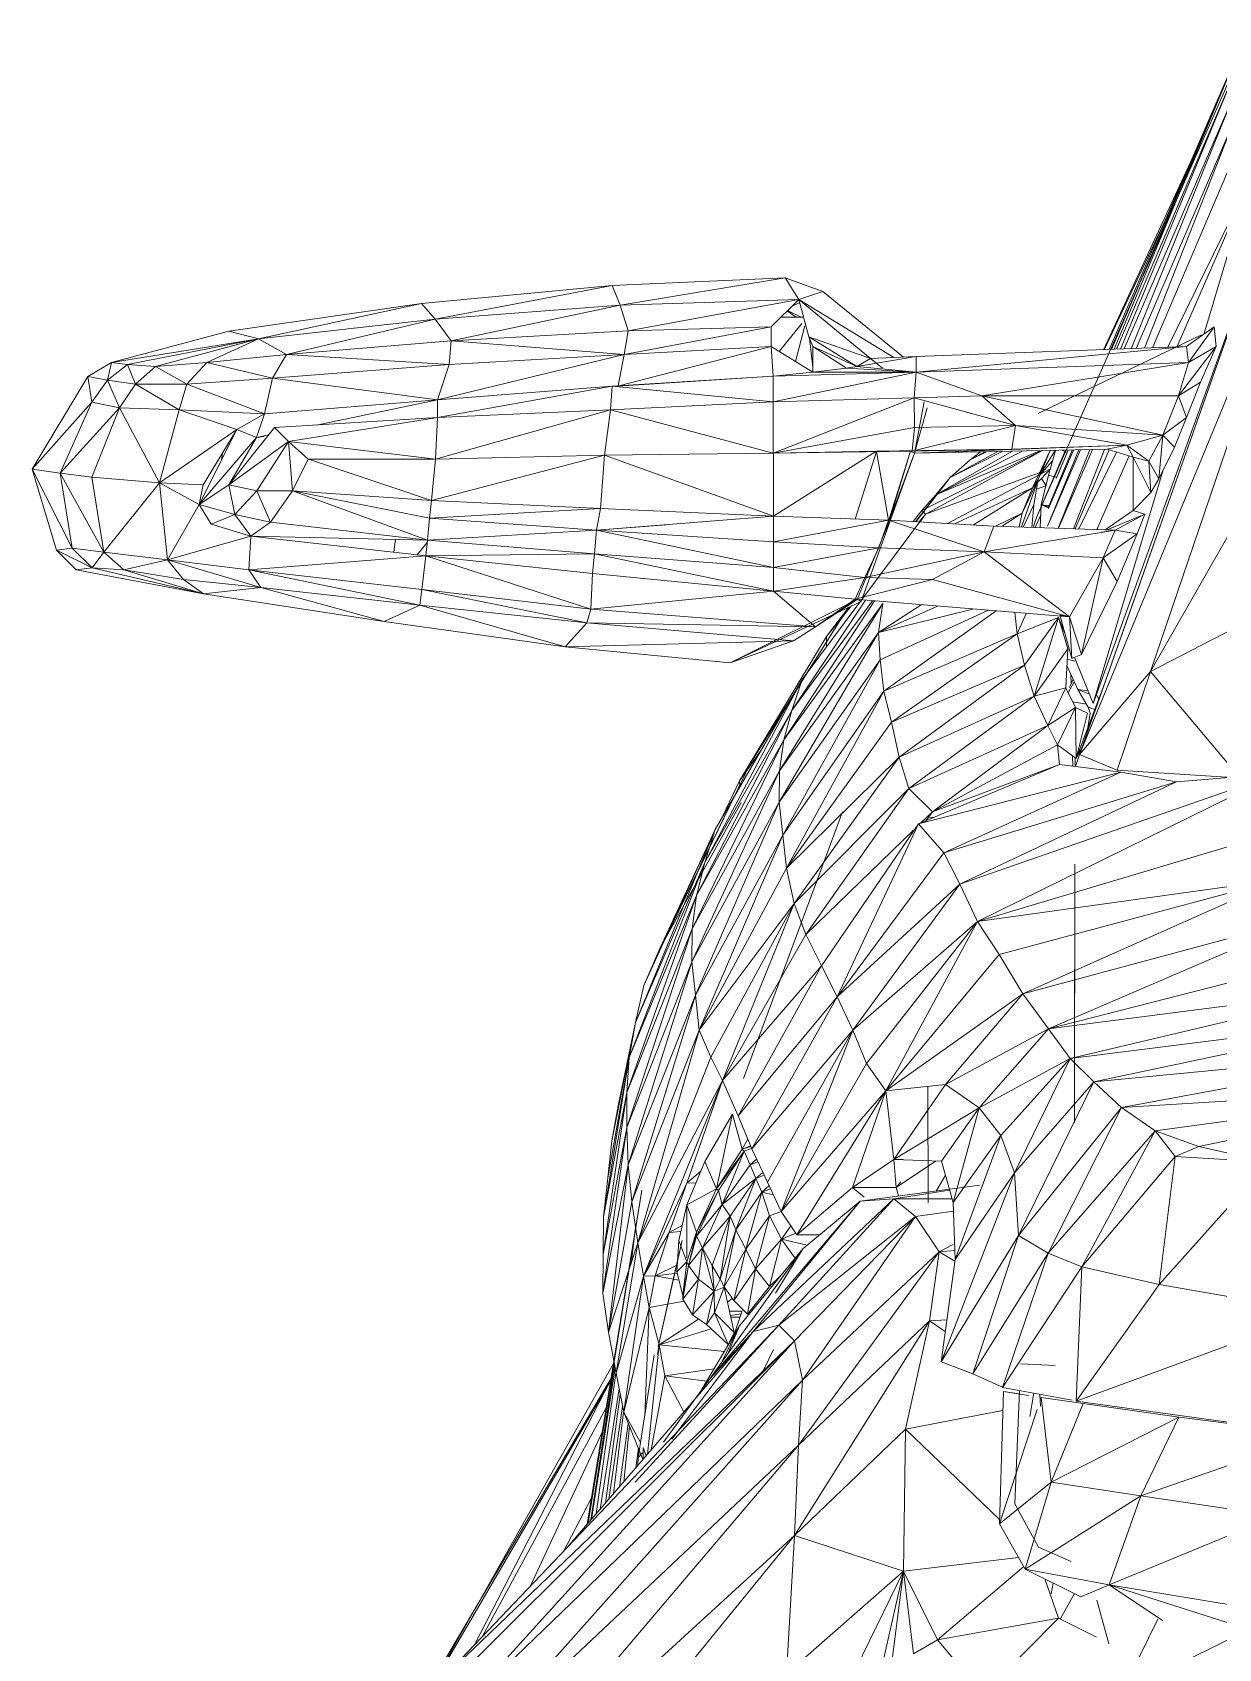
# Model space of a CAD drawing. Header units: inches. Extents: x 9610 to 15331, y -316 to 681.
# Drawn here: x 12402.19 to 12413.73, y 4.47 to 20.2 of the extents above; entities that cross this region are included whole.
import ezdxf

# ---------------------------------------------------------------- set-up
doc = ezdxf.new("R2010")
doc.units = ezdxf.units.IN
doc.header["$MEASUREMENT"] = 0
for name, color, linetype, lineweight in [('0-1', 7, 'Continuous', 5), ('0-3', 45, 'Continuous', 9), ('A-GENM', 5, 'Continuous', 9)]:
    doc.layers.add(name, color=color, linetype=linetype, lineweight=lineweight)

# ---------------------------------------------------------------- blocks, each defined once
blk = doc.blocks.new('Land_Rover_Evoque_-_SUV_Car_Vehicle_Automobile_13067 - Land Rover EVOQUE_dwg-1230547-BUILDING SECTION - EAST_WEST - LOOKING SOUTH2')
at = {"layer": 'A-GENM'}
for p, q in [((12414.041, 20.196), (12411.958, 15.475)), ((12413.941, 20.046), (12412.667, 17.11)), ((12413.941, 20.046), (12412.686, 17.111)), ((12413.88, 19.897), (12412.688, 17.111)), ((12413.88, 19.897), (12412.715, 17.112)), ((12413.857, 19.728), (12412.738, 17.113)), ((12413.857, 19.728), (12412.776, 17.114)), ((12413.854, 19.52), (12412.811, 17.115)), ((12413.854, 19.52), (12412.878, 17.118)), ((12416.195, 19.465), (12413.069, 13.976)), ((12413.871, 19.313), (12412.927, 17.119)), ((12413.871, 19.313), (12413.008, 17.122)), ((12413.925, 19.087), (12413.088, 17.125)), ((12412.609, 17.108), (12413.495, 19.018)), ((12414.728, 18.868), (12412.376, 13.168)), ((12413.069, 13.976), (12414.728, 18.868)), ((12414.728, 18.868), (12413.069, 13.976)), ((12414.038, 18.765), (12413.237, 17.131)), ((12414.038, 18.765), (12413.324, 17.134)), ((12414.038, 18.765), (12413.587, 17.257)), ((12412.616, 17.108), (12413.233, 18.415)), ((12412.376, 13.168), (12414.189, 18.309)), ((12412.511, 13.666), (12414.189, 18.309)), ((12414.189, 18.309), (12412.515, 13.563)), ((12409.512, 17.808), (12407.831, 17.731)), ((12407.907, 17.54), (12409.512, 17.808)), ((12409.88, 17.673), (12409.512, 17.808)), ((12409.647, 17.598), (12409.512, 17.808)), ((12407.831, 17.731), (12405.975, 17.558)), ((12407.831, 17.731), (12406.109, 17.406)), ((12407.907, 17.54), (12407.831, 17.731)), ((12409.647, 17.598), (12409.88, 17.673)), ((12410.663, 17.036), (12409.88, 17.673)), ((12405.975, 17.558), (12404.099, 17.289)), ((12405.975, 17.558), (12404.389, 17.213)), ((12406.109, 17.406), (12405.975, 17.558)), ((12407.907, 17.54), (12406.109, 17.406)), ((12407.907, 17.54), (12406.264, 17.195)), ((12409.647, 17.598), (12407.907, 17.54)), ((12407.907, 17.54), (12407.984, 17.291)), ((12409.647, 17.598), (12407.984, 17.291)), ((12409.647, 17.598), (12409.377, 17.33)), ((12409.62, 17.424), (12409.534, 17.485)), ((12409.67, 17.424), (12409.537, 17.489)), ((12409.656, 17.567), (12409.581, 17.532)), ((12409.647, 17.598), (12409.744, 17.234)), ((12410.344, 17.022), (12409.647, 17.598)), ((12409.647, 17.598), (12410.57, 17.032)), ((12406.109, 17.406), (12404.389, 17.213)), ((12406.109, 17.406), (12404.66, 17.06)), ((12406.109, 17.406), (12406.264, 17.195)), ((12409.377, 17.33), (12407.946, 17.061)), ((12409.377, 17.33), (12407.984, 17.291)), ((12409.377, 17.33), (12409.376, 17.138)), ((12409.456, 17.089), (12409.676, 17.362)), ((12409.472, 17.424), (12409.694, 17.424)), ((12409.704, 17.34), (12409.612, 16.993)), ((12413.418, 17.138), (12413.688, 17.329)), ((12413.437, 16.985), (12413.688, 17.329)), ((12413.688, 17.329), (12413.707, 17.139)), ((12404.099, 17.289), (12402.959, 16.982)), ((12404.389, 17.213), (12402.959, 16.982)), ((12404.389, 17.213), (12403.114, 16.963)), ((12404.389, 17.213), (12403.385, 16.944)), ((12404.389, 17.213), (12403.886, 16.983)), ((12404.389, 17.213), (12404.099, 17.289)), ((12404.389, 17.213), (12404.66, 17.06)), ((12404.66, 17.06), (12406.264, 17.195)), ((12406.264, 17.195), (12406.245, 16.965)), ((12407.984, 17.291), (12406.264, 17.195)), ((12407.946, 17.061), (12406.264, 17.195)), ((12407.984, 17.291), (12407.946, 17.061)), ((12409.782, 17.138), (12409.744, 17.234)), ((12410.344, 17.022), (12409.744, 17.234)), ((12410.209, 16.945), (12409.744, 17.234)), ((12409.749, 17.22), (12409.783, 16.934)), ((12412.288, 16.639), (12413.563, 17.253)), ((12403.886, 16.983), (12404.66, 17.06)), ((12404.66, 17.06), (12404.525, 16.83)), ((12404.66, 17.06), (12406.245, 16.965)), ((12406.129, 16.619), (12407.946, 17.061)), ((12407.946, 17.061), (12406.245, 16.965)), ((12407.889, 16.758), (12407.946, 17.061)), ((12407.906, 16.759), (12409.376, 17.138)), ((12407.946, 17.061), (12409.376, 17.138)), ((12409.783, 16.889), (12409.376, 17.138)), ((12409.396, 16.85), (12409.376, 17.138)), ((12409.783, 16.889), (12409.782, 17.138)), ((12410.111, 16.927), (12409.782, 17.138)), ((12410.209, 16.945), (12409.782, 17.138)), ((12410.789, 17.041), (12410.209, 16.945)), ((12410.344, 17.022), (12410.209, 16.945)), ((12410.344, 17.022), (12410.789, 17.041)), ((12410.46, 16.928), (12410.344, 17.022)), ((12413.418, 17.138), (12410.788, 16.889)), ((12410.789, 17.041), (12410.788, 16.889)), ((12410.788, 16.889), (12413.437, 16.985)), ((12410.789, 17.041), (12413.418, 17.138)), ((12413.437, 16.985), (12411.426, 16.659)), ((12413.707, 17.139), (12413.34, 16.659)), ((12413.437, 16.985), (12413.34, 16.659)), ((12413.418, 17.138), (12413.437, 16.985)), ((12413.437, 16.985), (12413.707, 17.139)), ((12413.707, 17.139), (12413.553, 16.793)), ((12402.728, 16.847), (12402.188, 15.945)), ((12402.959, 16.982), (12402.728, 16.847)), ((12402.766, 16.598), (12402.728, 16.847)), ((12402.92, 16.81), (12402.728, 16.847)), ((12402.959, 16.982), (12402.92, 16.81)), ((12402.92, 16.81), (12403.114, 16.963)), ((12402.959, 16.982), (12403.114, 16.963)), ((12403.385, 16.944), (12403.114, 16.963)), ((12403.191, 16.772), (12403.114, 16.963)), ((12403.385, 16.944), (12403.191, 16.772)), ((12403.385, 16.944), (12403.886, 16.983)), ((12403.385, 16.944), (12403.693, 16.772)), ((12403.693, 16.772), (12403.886, 16.983)), ((12403.693, 16.772), (12404.525, 16.83)), ((12403.886, 16.983), (12404.525, 16.83)), ((12404.447, 16.484), (12404.525, 16.83)), ((12406.245, 16.965), (12404.525, 16.83)), ((12406.129, 16.619), (12404.525, 16.83)), ((12406.129, 16.619), (12406.245, 16.965)), ((12409.396, 16.85), (12407.83, 16.754)), ((12409.396, 16.85), (12407.888, 16.754)), ((12409.783, 16.889), (12409.396, 16.85)), ((12410.788, 16.889), (12409.396, 16.85)), ((12410.788, 16.889), (12409.396, 16.601)), ((12409.396, 16.85), (12409.396, 16.601)), ((12409.783, 16.889), (12410.111, 16.927)), ((12409.783, 16.889), (12410.788, 16.889)), ((12410.111, 16.927), (12410.209, 16.945)), ((12410.788, 16.889), (12410.111, 16.927)), ((12410.788, 16.889), (12410.209, 16.945)), ((12410.788, 16.889), (12410.769, 16.639)), ((12410.788, 16.889), (12411.426, 16.659)), ((12402.766, 16.598), (12402.92, 16.81)), ((12403.191, 16.772), (12402.92, 16.81)), ((12403.037, 16.541), (12402.92, 16.81)), ((12403.191, 16.772), (12403.037, 16.541)), ((12403.191, 16.772), (12403.693, 16.772)), ((12403.191, 16.772), (12403.617, 16.523)), ((12403.693, 16.772), (12403.617, 16.523)), ((12404.447, 16.484), (12403.693, 16.772)), ((12407.83, 16.754), (12406.129, 16.619)), ((12407.83, 16.754), (12406.129, 16.447)), ((12407.83, 16.754), (12407.812, 16.524)), ((12407.83, 16.754), (12409.396, 16.601)), ((12413.34, 16.659), (12413.553, 16.793)), ((12413.553, 16.793), (12413.418, 16.447)), ((12402.763, 16.594), (12402.188, 15.945)), ((12402.459, 15.907), (12402.766, 16.598)), ((12403.037, 16.541), (12402.459, 15.907)), ((12403.037, 16.541), (12402.766, 16.598)), ((12403.037, 16.541), (12402.767, 15.869)), ((12403.617, 16.523), (12403.037, 16.541)), ((12403.424, 15.812), (12403.037, 16.541)), ((12403.617, 16.523), (12403.424, 15.812)), ((12404.447, 16.484), (12403.617, 16.523)), ((12404.178, 16.331), (12403.617, 16.523)), ((12406.129, 16.619), (12404.447, 16.484)), ((12406.129, 16.619), (12404.952, 16.375)), ((12406.11, 16.044), (12407.812, 16.524)), ((12406.129, 16.619), (12406.129, 16.447)), ((12406.129, 16.447), (12407.812, 16.524)), ((12406.129, 16.447), (12407.812, 16.524)), ((12407.754, 16.082), (12407.812, 16.524)), ((12407.812, 16.524), (12409.396, 16.601)), ((12409.396, 16.601), (12407.812, 16.524)), ((12409.397, 16.102), (12407.812, 16.524)), ((12409.396, 16.601), (12410.769, 16.639)), ((12409.396, 16.601), (12410.769, 16.639)), ((12409.397, 16.102), (12409.396, 16.601)), ((12409.397, 16.102), (12410.769, 16.639)), ((12410.769, 16.639), (12411.426, 16.659)), ((12410.769, 16.639), (12411.426, 16.659)), ((12410.77, 16.351), (12410.769, 16.639)), ((12411.755, 16.371), (12410.769, 16.639)), ((12410.867, 16.6), (12410.771, 16.1)), ((12410.771, 16.1), (12410.895, 16.542)), ((12411.755, 16.371), (12411.426, 16.659)), ((12413.186, 16.275), (12411.426, 16.659)), ((12413.34, 16.659), (12411.426, 16.659)), ((12411.755, 16.371), (12411.426, 16.659)), ((12411.976, 16.488), (12412.288, 16.639)), ((12413.186, 16.275), (12413.34, 16.659)), ((12413.34, 16.659), (12413.418, 16.447)), ((12404.447, 16.484), (12404.178, 16.331)), ((12404.447, 16.484), (12404.37, 16.255)), ((12406.129, 16.447), (12404.544, 16.351)), ((12406.129, 16.447), (12404.68, 16.216)), ((12406.11, 16.044), (12406.129, 16.447)), ((12410.75, 16.121), (12411.755, 16.371)), ((12410.77, 16.351), (12411.755, 16.371)), ((12411.755, 16.371), (12411.717, 16.14)), ((12411.755, 16.371), (12411.717, 16.14)), ((12413.186, 16.275), (12411.755, 16.371)), ((12411.755, 16.371), (12412.838, 16.179)), ((12413.186, 16.275), (12413.418, 16.447)), ((12413.418, 16.447), (12413.302, 16.16)), ((12404.178, 16.331), (12403.424, 15.812)), ((12404.178, 16.331), (12403.812, 15.601)), ((12403.812, 15.601), (12404.37, 16.255)), ((12404.178, 16.331), (12403.849, 15.793)), ((12404.544, 16.351), (12404.101, 15.794)), ((12404.101, 15.794), (12404.37, 16.255)), ((12404.68, 16.216), (12404.101, 15.794)), ((12404.178, 16.331), (12404.37, 16.255)), ((12404.487, 16.279), (12404.37, 16.255)), ((12404.37, 16.255), (12404.445, 16.263)), ((12404.68, 16.216), (12404.371, 15.736)), ((12404.68, 16.216), (12404.544, 16.351)), ((12406.11, 16.044), (12404.68, 16.216)), ((12404.873, 16.043), (12404.68, 16.216)), ((12404.68, 16.216), (12404.719, 15.736)), ((12410.77, 16.351), (12409.397, 16.102)), ((12410.75, 16.121), (12410.77, 16.351)), ((12413.186, 16.275), (12412.838, 16.179)), ((12413.186, 16.275), (12413.051, 16.025)), ((12413.186, 16.275), (12413.148, 15.852)), ((12413.186, 16.275), (12413.302, 16.16)), ((12404.028, 16.032), (12404.037, 16.101)), ((12404.873, 16.043), (12404.719, 15.736)), ((12406.11, 16.044), (12404.873, 16.043)), ((12406.073, 15.64), (12404.874, 16.043)), ((12407.754, 16.082), (12406.073, 15.64)), ((12406.073, 15.64), (12406.111, 16.043)), ((12407.754, 16.082), (12406.11, 16.044)), ((12407.754, 16.082), (12407.716, 15.564)), ((12409.397, 16.102), (12407.754, 16.082)), ((12409.398, 15.487), (12407.754, 16.082)), ((12410.75, 16.121), (12409.397, 16.102)), ((12409.397, 16.102), (12410.402, 16.121)), ((12410.395, 16.116), (12409.398, 15.487)), ((12409.398, 15.487), (12409.398, 16.101)), ((12410.194, 15.46), (12410.401, 16.116)), ((12410.771, 16.1), (12410.254, 14.657)), ((12410.402, 16.121), (12411.717, 16.14)), ((12410.52, 15.449), (12410.403, 16.116)), ((12410.521, 15.449), (12410.731, 16.12)), ((12410.527, 15.448), (12410.731, 16.12)), ((12410.529, 15.448), (12410.771, 16.1)), ((12410.771, 16.1), (12410.731, 16.12)), ((12410.75, 16.121), (12411.717, 16.14)), ((12410.771, 16.1), (12412.838, 16.179)), ((12410.771, 16.1), (12411.717, 16.14)), ((12412.646, 16.139), (12410.771, 16.1)), ((12410.842, 15.545), (12412.009, 16.126)), ((12410.878, 15.509), (12412.018, 16.126)), ((12410.979, 15.696), (12411.99, 16.125)), ((12410.979, 15.696), (12411.823, 16.122)), ((12410.979, 15.696), (12411.724, 16.12)), ((12411.117, 15.866), (12411.624, 16.118)), ((12411.117, 15.866), (12411.582, 16.117)), ((12411.312, 16.036), (12411.473, 16.115)), ((12411.312, 16.036), (12411.457, 16.114)), ((12411.413, 16.113), (12411.312, 16.036)), ((12412.838, 16.179), (12411.717, 16.14)), ((12412.092, 16.127), (12411.919, 15.763)), ((12412.242, 16.13), (12411.958, 15.475)), ((12411.973, 15.844), (12412.092, 16.127)), ((12411.989, 15.885), (12412.139, 16.128)), ((12411.989, 15.885), (12412.139, 16.128)), ((12411.989, 15.885), (12412.092, 16.127)), ((12412.37, 16.133), (12412.064, 15.391)), ((12412.385, 16.133), (12412.064, 15.391)), ((12412.305, 16.132), (12412.071, 15.571)), ((12412.318, 16.132), (12412.075, 15.564)), ((12412.076, 15.887), (12412.142, 16.128)), ((12412.268, 16.131), (12412.15, 15.855)), ((12412.268, 16.131), (12412.165, 15.891)), ((12412.478, 16.135), (12412.168, 15.371)), ((12412.503, 16.136), (12412.174, 15.371)), ((12412.258, 16.108), (12412.208, 16.13)), ((12412.621, 16.138), (12412.317, 15.366)), ((12412.664, 16.133), (12412.336, 15.365)), ((12412.737, 16.111), (12412.371, 15.364)), ((12412.859, 16.074), (12412.546, 15.359)), ((12412.646, 16.139), (12412.838, 16.179)), ((12412.898, 16.062), (12412.646, 16.139)), ((12412.898, 16.062), (12412.838, 16.179)), ((12412.838, 16.179), (12413.051, 16.025)), ((12412.899, 15.543), (12412.898, 16.062)), ((12412.898, 16.062), (12413.051, 16.025)), ((12412.898, 16.062), (12413.071, 15.717)), ((12413.302, 16.16), (12413.148, 15.852)), ((12402.188, 15.945), (12402.422, 15.157)), ((12402.459, 15.907), (12402.188, 15.945)), ((12402.188, 15.945), (12402.576, 15.177)), ((12402.767, 15.869), (12402.459, 15.907)), ((12402.459, 15.907), (12402.576, 15.177)), ((12402.459, 15.907), (12402.885, 15.139)), ((12410.878, 15.509), (12412.01, 15.919)), ((12412.093, 15.949), (12411.093, 15.417)), ((12411.312, 16.036), (12411.117, 15.866)), ((12412.093, 15.947), (12411.96, 15.806)), ((12411.989, 15.885), (12412.115, 16.028)), ((12412.004, 15.6), (12412.076, 15.887)), ((12412.15, 15.867), (12412.076, 15.887)), ((12413.191, 15.938), (12412.511, 13.666)), ((12413.051, 16.025), (12413.148, 15.852)), ((12413.051, 16.025), (12413.071, 15.717)), ((12403.424, 15.812), (12402.767, 15.869)), ((12402.767, 15.869), (12402.885, 15.139)), ((12403.424, 15.812), (12402.885, 15.139)), ((12403.849, 15.793), (12403.424, 15.812)), ((12403.812, 15.601), (12403.424, 15.812)), ((12403.424, 15.812), (12403.504, 15.063)), ((12403.812, 15.601), (12404.101, 15.794)), ((12403.849, 15.793), (12403.812, 15.601)), ((12404.159, 15.505), (12404.101, 15.794)), ((12404.159, 15.505), (12404.101, 15.794)), ((12404.371, 15.736), (12404.101, 15.794)), ((12404.371, 15.736), (12404.159, 15.505)), ((12404.719, 15.736), (12404.371, 15.736)), ((12404.507, 15.429), (12404.371, 15.736)), ((12404.719, 15.736), (12404.507, 15.429)), ((12406.073, 15.64), (12404.719, 15.736)), ((12404.719, 15.736), (12404.719, 15.736)), ((12406.053, 15.468), (12404.719, 15.736)), ((12406.034, 15.256), (12404.719, 15.736)), ((12410.565, 15.59), (12410.625, 15.772)), ((12410.782, 15.434), (12411.117, 15.866)), ((12411.117, 15.866), (12410.784, 15.434)), ((12411.117, 15.866), (12410.979, 15.696)), ((12411.159, 15.413), (12411.919, 15.763)), ((12411.347, 15.403), (12411.919, 15.763)), ((12411.973, 15.844), (12411.811, 15.383)), ((12411.973, 15.844), (12411.819, 15.517)), ((12411.819, 15.517), (12411.919, 15.763)), ((12411.819, 15.517), (12411.919, 15.763)), ((12411.973, 15.844), (12411.919, 15.763)), ((12411.931, 15.599), (12411.973, 15.844)), ((12411.957, 15.75), (12412.05, 15.783)), ((12412.051, 15.785), (12412.007, 15.856)), ((12413.148, 15.852), (12413.071, 15.717)), ((12403.812, 15.601), (12403.504, 15.063)), ((12403.812, 15.601), (12403.927, 15.409)), ((12403.812, 15.601), (12404.159, 15.505)), ((12406.053, 15.468), (12406.073, 15.64)), ((12407.716, 15.564), (12406.073, 15.64)), ((12406.073, 15.64), (12407.716, 15.564)), ((12410.979, 15.696), (12410.842, 15.545)), ((12411.931, 15.599), (12411.828, 15.382)), ((12411.914, 15.379), (12411.931, 15.599)), ((12412.003, 15.58), (12411.958, 15.475)), ((12411.993, 15.377), (12412.004, 15.6)), ((12412.081, 15.59), (12412.004, 15.6)), ((12412.078, 15.579), (12412.004, 15.6)), ((12412.076, 15.569), (12412.004, 15.6)), ((12412.899, 15.543), (12413.071, 15.717)), ((12403.927, 15.409), (12404.159, 15.505)), ((12404.507, 15.429), (12404.159, 15.505)), ((12404.314, 15.294), (12404.159, 15.505)), ((12404.507, 15.429), (12404.159, 15.505)), ((12404.314, 15.294), (12404.507, 15.429)), ((12406.034, 15.256), (12404.507, 15.429)), ((12406.034, 15.256), (12404.507, 15.429)), ((12406.053, 15.468), (12406.034, 15.256)), ((12406.053, 15.468), (12407.716, 15.564)), ((12406.053, 15.468), (12407.677, 15.353)), ((12407.677, 15.353), (12407.716, 15.564)), ((12409.398, 15.487), (12407.677, 15.353)), ((12409.398, 15.487), (12407.716, 15.564)), ((12407.716, 15.564), (12409.398, 15.487)), ((12410.519, 15.449), (12409.398, 15.487)), ((12409.398, 15.238), (12409.398, 15.487)), ((12410.519, 15.449), (12409.398, 15.238)), ((12410.878, 15.509), (12409.679, 13.9)), ((12410.213, 14.679), (12410.521, 15.428)), ((12410.423, 15.18), (12410.519, 15.449)), ((12410.519, 15.449), (12411.544, 15.391)), ((12410.519, 15.449), (12411.448, 15.142)), ((12410.521, 15.428), (12410.52, 15.448)), ((12411.545, 15.391), (12410.52, 15.448)), ((12410.759, 15.435), (12410.842, 15.545)), ((12410.878, 15.509), (12410.816, 15.432)), ((12410.878, 15.509), (12410.821, 15.432)), ((12410.878, 15.509), (12410.825, 15.432)), ((12410.878, 15.509), (12410.842, 15.545)), ((12411.561, 15.391), (12411.819, 15.517)), ((12411.626, 15.393), (12411.819, 15.517)), ((12411.79, 15.383), (12411.819, 15.517)), ((12411.79, 15.383), (12411.819, 15.517)), ((12411.958, 15.475), (12411.926, 15.379)), ((12411.999, 15.501), (12411.946, 15.378)), ((12411.999, 15.501), (12411.946, 15.378)), ((12412.625, 15.356), (12412.899, 15.543)), ((12412.647, 15.355), (12412.972, 15.49)), ((12412.724, 15.353), (12413.013, 15.507)), ((12413.013, 15.507), (12412.899, 15.543)), ((12412.937, 15.315), (12413.013, 15.507)), ((12404.314, 15.294), (12403.504, 15.063)), ((12403.927, 15.409), (12404.314, 15.294)), ((12404.314, 15.294), (12404.296, 14.967)), ((12404.314, 15.294), (12406.016, 15.102)), ((12404.314, 15.294), (12406.034, 15.256)), ((12405.704, 15.137), (12405.722, 15.263)), ((12406.016, 15.102), (12406.034, 15.256)), ((12407.677, 15.353), (12406.034, 15.256)), ((12407.659, 15.122), (12406.034, 15.256)), ((12407.659, 15.122), (12406.034, 15.256)), ((12407.677, 15.353), (12407.659, 15.122)), ((12407.677, 15.353), (12408.356, 15.405)), ((12409.398, 15.238), (12407.677, 15.353)), ((12407.677, 15.353), (12409.399, 14.988)), ((12411.448, 15.142), (12411.544, 15.391)), ((12411.448, 15.142), (12411.544, 15.391)), ((12411.448, 15.142), (12412.724, 15.353)), ((12412.724, 15.353), (12411.544, 15.391)), ((12412.59, 15.332), (12412.724, 15.353)), ((12412.608, 15.084), (12412.724, 15.353)), ((12412.608, 15.084), (12412.937, 15.315)), ((12412.724, 15.353), (12412.937, 15.315)), ((12412.744, 14.854), (12412.937, 15.315)), ((12402.576, 15.177), (12402.422, 15.157)), ((12402.422, 15.157), (12402.616, 14.965)), ((12402.422, 15.157), (12402.77, 14.985)), ((12402.576, 15.177), (12402.77, 14.985)), ((12402.576, 15.177), (12402.885, 15.139)), ((12402.77, 14.985), (12402.885, 15.139)), ((12402.885, 15.139), (12403.078, 14.966)), ((12402.885, 15.139), (12403.504, 15.063)), ((12406.016, 15.102), (12404.296, 14.967)), ((12405.932, 15.111), (12406.031, 15.231)), ((12406.016, 15.102), (12405.978, 14.775)), ((12406.016, 15.102), (12407.659, 15.122)), ((12406.016, 15.102), (12407.64, 14.929)), ((12406.016, 15.102), (12407.622, 14.583)), ((12407.64, 14.929), (12407.659, 15.122)), ((12409.399, 14.988), (12407.659, 15.122)), ((12409.4, 14.757), (12407.659, 15.122)), ((12409.399, 14.988), (12407.659, 15.122)), ((12410.423, 15.18), (12409.398, 15.238)), ((12409.398, 15.238), (12409.399, 14.988)), ((12410.423, 15.18), (12409.399, 14.988)), ((12410.423, 15.18), (12410.289, 14.892)), ((12411.448, 15.142), (12410.289, 14.892)), ((12410.423, 15.18), (12411.448, 15.142)), ((12411.448, 15.142), (12410.946, 14.873)), ((12411.448, 15.142), (12410.946, 14.873)), ((12411.448, 15.142), (12412.608, 15.084)), ((12411.448, 15.142), (12412.281, 14.508)), ((12402.77, 14.985), (12402.616, 14.965)), ((12402.616, 14.965), (12403.854, 14.734)), ((12402.77, 14.985), (12403.854, 14.734)), ((12402.77, 14.985), (12403.078, 14.966)), ((12403.078, 14.966), (12403.504, 15.063)), ((12403.854, 14.734), (12403.078, 14.966)), ((12403.078, 14.966), (12403.658, 14.871)), ((12403.504, 15.063), (12403.658, 14.871)), ((12403.504, 15.063), (12404.412, 14.794)), ((12403.504, 15.063), (12404.296, 14.967)), ((12404.412, 14.794), (12404.296, 14.967)), ((12405.959, 14.621), (12404.296, 14.967)), ((12405.978, 14.775), (12404.296, 14.967)), ((12409.399, 14.988), (12410.289, 14.892)), ((12409.4, 14.757), (12409.399, 14.988)), ((12409.399, 14.988), (12410.289, 14.892)), ((12412.608, 15.084), (12412.281, 14.508)), ((12412.608, 15.084), (12412.397, 14.142)), ((12412.608, 15.084), (12412.744, 14.854)), ((12403.854, 14.734), (12403.658, 14.871)), ((12403.658, 14.871), (12404.412, 14.794)), ((12403.854, 14.734), (12404.412, 14.794)), ((12404.412, 14.794), (12405.613, 14.465)), ((12404.412, 14.794), (12405.959, 14.621)), ((12407.64, 14.929), (12407.622, 14.583)), ((12407.64, 14.929), (12407.64, 14.93)), ((12407.64, 14.929), (12409.4, 14.757)), ((12409.4, 14.757), (12410.289, 14.892)), ((12410.193, 14.68), (12410.289, 14.892)), ((12410.193, 14.68), (12410.946, 14.873)), ((12410.289, 14.892), (12410.946, 14.873)), ((12410.289, 14.892), (12410.946, 14.873)), ((12412.281, 14.508), (12410.946, 14.873)), ((12412.397, 14.142), (12412.744, 14.854)), ((12403.854, 14.734), (12405.613, 14.465)), ((12405.959, 14.621), (12405.978, 14.775)), ((12407.584, 14.449), (12405.978, 14.775)), ((12405.978, 14.775), (12407.622, 14.583)), ((12409.4, 14.757), (12407.622, 14.583)), ((12410.213, 14.679), (12408.979, 14.062)), ((12408.979, 14.062), (12410.254, 14.657)), ((12409.4, 14.757), (12410.193, 14.68)), ((12409.4, 14.757), (12410.193, 14.68)), ((12409.807, 14.411), (12409.4, 14.757)), ((12409.457, 13.01), (12410.464, 14.638)), ((12409.499, 13.313), (12410.381, 14.664)), ((12410.464, 14.638), (12409.499, 13.313)), ((12409.579, 13.597), (12410.295, 14.672)), ((12410.364, 14.666), (12409.579, 13.597)), ((12409.679, 13.9), (12410.239, 14.65)), ((12409.807, 14.411), (12410.193, 14.68)), ((12410.213, 14.679), (12409.807, 14.411)), ((12410.212, 14.678), (12409.889, 14.468)), ((12410.213, 14.679), (12410.193, 14.68)), ((12412.281, 14.508), (12410.193, 14.68)), ((12412.281, 14.508), (12410.193, 14.68)), ((12410.213, 14.679), (12410.254, 14.657)), ((12410.421, 14.355), (12410.464, 14.638)), ((12410.421, 14.355), (12410.835, 14.627)), ((12414.517, 14.727), (12413.069, 13.976)), ((12405.613, 14.465), (12405.959, 14.621)), ((12405.959, 14.621), (12407.374, 14.216)), ((12405.959, 14.621), (12407.584, 14.449)), ((12407.584, 14.449), (12407.622, 14.583)), ((12409.807, 14.411), (12407.622, 14.583)), ((12410.053, 14.486), (12409.068, 12.914)), ((12410.053, 14.486), (12409.186, 13.103)), ((12410.153, 14.61), (12409.916, 14.316)), ((12409.916, 14.316), (12410.129, 14.599)), ((12410.147, 14.607), (12410.053, 14.486)), ((12410.139, 14.603), (12410.053, 14.486)), ((12410.421, 14.355), (12410.994, 14.614)), ((12410.421, 14.355), (12411.338, 14.585)), ((12410.438, 14.089), (12411.49, 14.573)), ((12410.473, 13.787), (12411.567, 14.567)), ((12411.769, 14.343), (12411.747, 14.552)), ((12411.747, 14.552), (12411.769, 14.343)), ((12411.859, 14.542), (12411.769, 14.343)), ((12412.171, 14.501), (12411.769, 14.343)), ((12412.171, 14.501), (12411.843, 14.04)), ((12412.171, 14.501), (12411.936, 13.737)), ((12412.171, 14.501), (12412.236, 14.341)), ((12412.264, 14.198), (12412.171, 14.501)), ((12412.185, 14.525), (12412.281, 14.508)), ((12412.188, 14.515), (12412.303, 14.103)), ((12412.303, 14.103), (12412.281, 14.508)), ((12412.281, 14.508), (12412.397, 14.142)), ((12405.613, 14.465), (12407.374, 14.216)), ((12407.374, 14.216), (12407.584, 14.449)), ((12409.595, 14.276), (12407.584, 14.449)), ((12409.807, 14.411), (12407.584, 14.449)), ((12409.916, 14.316), (12409.068, 12.914)), ((12409.454, 12.707), (12410.421, 14.355)), ((12410.421, 14.355), (12409.457, 13.01)), ((12409.595, 14.276), (12409.807, 14.411)), ((12409.915, 14.217), (12409.916, 14.316)), ((12410.438, 14.089), (12410.421, 14.355)), ((12410.473, 13.787), (12411.769, 14.343)), ((12410.548, 13.483), (12411.769, 14.343)), ((12411.843, 14.04), (12411.769, 14.343)), ((12411.769, 14.343), (12411.843, 14.04)), ((12409.595, 14.276), (12407.374, 14.216)), ((12408.979, 14.062), (12407.374, 14.216)), ((12408.979, 14.062), (12409.595, 14.276)), ((12412.264, 14.198), (12411.936, 13.737)), ((12412.264, 14.198), (12412.243, 13.82)), ((12410.438, 14.089), (12409.454, 12.707)), ((12409.489, 12.385), (12410.438, 14.089)), ((12410.473, 13.787), (12410.438, 14.089)), ((12410.548, 13.483), (12411.843, 14.04)), ((12410.622, 13.142), (12411.843, 14.04)), ((12411.843, 14.04), (12411.936, 13.737)), ((12411.843, 14.04), (12411.936, 13.737)), ((12412.255, 14.034), (12412.361, 13.801)), ((12412.331, 14.077), (12412.258, 14.097)), ((12412.303, 14.103), (12412.397, 14.142)), ((12412.332, 14.106), (12412.511, 13.666)), ((12408.731, 12.118), (12409.679, 13.9)), ((12409.679, 13.9), (12408.831, 12.44)), ((12409.579, 13.597), (12409.679, 13.9)), ((12412.326, 13.877), (12412.266, 13.771)), ((12412.315, 13.903), (12412.279, 13.82)), ((12412.295, 13.858), (12412.293, 13.951)), ((12412.376, 13.168), (12413.069, 13.976)), ((12413.069, 13.976), (12412.742, 13.017)), ((12413.069, 13.976), (12412.742, 13.017)), ((12413.069, 13.976), (12413.929, 12.953)), ((12410.473, 13.787), (12409.489, 12.385)), ((12409.525, 12.063), (12410.473, 13.787)), ((12410.548, 13.483), (12410.473, 13.787)), ((12410.622, 13.142), (12411.936, 13.737)), ((12410.717, 12.838), (12411.936, 13.737)), ((12412.243, 13.817), (12411.936, 13.737)), ((12411.936, 13.737), (12412.069, 13.452)), ((12411.936, 13.737), (12412.069, 13.452)), ((12412.243, 13.817), (12412.069, 13.452)), ((12412.243, 13.817), (12412.338, 13.628)), ((12412.444, 13.658), (12412.31, 13.683)), ((12412.345, 13.13), (12412.606, 13.82)), ((12412.361, 13.801), (12412.461, 13.629)), ((12412.461, 13.788), (12412.361, 13.801)), ((12412.474, 13.758), (12412.361, 13.801)), ((12412.515, 13.58), (12412.606, 13.82)), ((12412.564, 13.709), (12412.538, 13.756)), ((12409.579, 13.597), (12408.651, 11.796)), ((12409.579, 13.597), (12408.731, 12.118)), ((12409.499, 13.313), (12409.579, 13.597)), ((12412.338, 13.628), (12412.069, 13.452)), ((12412.338, 13.628), (12412.164, 13.263)), ((12412.453, 13.571), (12412.338, 13.628)), ((12412.345, 13.13), (12412.338, 13.628)), ((12412.345, 13.13), (12412.453, 13.571)), ((12412.345, 13.13), (12412.509, 13.563)), ((12412.515, 13.562), (12412.376, 13.168)), ((12412.449, 13.375), (12412.481, 13.571)), ((12412.461, 13.629), (12412.481, 13.571)), ((12412.526, 13.608), (12412.461, 13.629)), ((12409.525, 12.063), (12410.548, 13.483)), ((12410.622, 13.142), (12410.548, 13.483)), ((12410.717, 12.838), (12412.069, 13.452)), ((12410.946, 12.611), (12412.069, 13.452)), ((12412.069, 13.452), (12412.164, 13.263)), ((12412.069, 13.452), (12412.164, 13.263)), ((12409.499, 13.313), (12408.609, 11.474)), ((12409.499, 13.313), (12408.651, 11.796)), ((12409.279, 13.211), (12409.068, 12.914)), ((12409.457, 13.01), (12409.499, 13.313)), ((12410.946, 12.611), (12412.164, 13.263)), ((12412.182, 13.072), (12412.164, 13.263)), ((12412.345, 13.13), (12412.164, 13.263)), ((12412.345, 13.13), (12412.391, 13.217)), ((12408.375, 11.435), (12409.186, 13.103)), ((12409.186, 13.103), (12408.473, 11.643)), ((12409.068, 12.914), (12409.186, 13.103)), ((12410.622, 13.142), (12409.525, 12.063)), ((12409.6, 11.721), (12410.622, 13.142)), ((12410.717, 12.838), (12410.622, 13.142)), ((12412.182, 13.072), (12410.811, 12.496)), ((12412.182, 13.072), (12410.946, 12.611)), ((12412.779, 12.999), (12412.182, 13.072)), ((12412.312, 13.056), (12412.31, 13.156)), ((12412.333, 13.138), (12412.333, 13.053)), ((12412.335, 13.137), (12412.335, 13.053)), ((12412.376, 13.168), (12412.341, 13.061)), ((12412.742, 13.017), (12412.376, 13.168)), ((12412.376, 13.168), (12412.742, 13.017)), ((12409.457, 13.01), (12408.606, 11.151)), ((12409.457, 13.01), (12408.609, 11.474)), ((12409.068, 12.914), (12408.908, 12.573)), ((12409.073, 12.856), (12409.068, 12.914)), ((12409.454, 12.707), (12409.457, 13.01)), ((12412.779, 12.999), (12410.811, 12.496)), ((12412.779, 12.999), (12411.058, 12.213)), ((12413.32, 12.905), (12411.058, 12.213)), ((12414.304, 12.983), (12411.211, 11.908)), ((12413.32, 12.905), (12411.211, 11.908)), ((12414.304, 12.983), (12411.384, 11.546)), ((12412.742, 13.017), (12413.86, 12.947)), ((12413.86, 12.947), (12412.742, 13.017)), ((12413.32, 12.905), (12412.779, 12.999)), ((12414.304, 12.983), (12413.32, 12.905)), ((12409.6, 11.721), (12410.717, 12.838)), ((12409.713, 11.418), (12410.717, 12.838)), ((12410.946, 12.611), (12410.717, 12.838)), ((12408.295, 11.283), (12409.085, 12.704)), ((12409.454, 12.707), (12408.606, 11.151)), ((12409.454, 12.707), (12408.641, 10.829)), ((12410.071, 12.61), (12409.149, 10.131)), ((12409.489, 12.385), (12409.454, 12.707)), ((12410.946, 12.611), (12410.834, 12.503)), ((12410.875, 12.513), (12410.946, 12.611)), ((12408.831, 12.44), (12408.058, 10.562)), ((12408.831, 12.44), (12408.138, 10.923)), ((12408.295, 11.283), (12408.831, 12.44)), ((12408.731, 12.118), (12408.831, 12.44)), ((12410.762, 12.433), (12409.713, 11.418)), ((12410.811, 12.496), (12409.865, 11.114)), ((12410.811, 12.496), (12410.018, 10.81)), ((12410.811, 12.496), (12411.058, 12.213)), ((12410.957, 12.558), (12410.909, 12.56)), ((12409.489, 12.385), (12408.641, 10.829)), ((12409.489, 12.385), (12408.677, 10.488)), ((12409.525, 12.063), (12409.489, 12.385)), ((12414.089, 12.353), (12411.384, 11.546)), ((12408.731, 12.118), (12407.996, 10.221)), ((12408.731, 12.118), (12408.058, 10.562)), ((12408.651, 11.796), (12408.731, 12.118)), ((12411.058, 12.213), (12410.018, 10.81)), ((12411.058, 12.213), (12411.211, 11.908)), ((12409.525, 12.063), (12408.677, 10.488)), ((12409.6, 11.721), (12409.525, 12.063)), ((12411.384, 11.546), (12414.319, 11.953)), ((12414.319, 11.953), (12411.594, 11.223)), ((12414.319, 11.953), (12411.825, 10.842)), ((12412.327, 9.585), (12412.332, 12.101)), ((12412.328, 10.065), (12412.332, 12.101)), ((12408.651, 11.796), (12407.974, 9.88)), ((12408.651, 11.796), (12407.996, 10.221)), ((12408.609, 11.474), (12408.651, 11.796)), ((12411.211, 11.908), (12410.018, 10.81)), ((12411.211, 11.908), (12410.17, 10.487)), ((12411.211, 11.908), (12411.384, 11.546)), ((12408.375, 11.435), (12408.473, 11.643)), ((12409.6, 11.721), (12408.677, 10.488)), ((12409.6, 11.721), (12408.79, 10.223)), ((12408.904, 9.996), (12409.6, 11.721)), ((12409.6, 11.721), (12409.713, 11.418)), ((12411.384, 11.546), (12410.17, 10.487)), ((12411.384, 11.546), (12410.304, 10.164)), ((12411.384, 11.546), (12410.494, 9.897)), ((12411.384, 11.546), (12411.594, 11.223)), ((12414.607, 11.591), (12411.825, 10.842)), ((12414.607, 11.591), (12412.074, 10.499)), ((12408.609, 11.474), (12407.971, 9.539)), ((12408.609, 11.474), (12407.974, 9.88)), ((12408.295, 11.283), (12408.375, 11.435)), ((12408.606, 11.151), (12408.609, 11.474)), ((12408.904, 9.996), (12409.713, 11.418)), ((12409.865, 11.114), (12409.713, 11.418)), ((12408.295, 11.283), (12408.138, 10.923)), ((12411.594, 11.223), (12410.494, 9.897)), ((12411.825, 10.842), (12411.594, 11.223)), ((12414.915, 11.229), (12412.074, 10.499)), ((12408.606, 11.151), (12407.971, 9.539)), ((12408.606, 11.151), (12407.987, 9.177)), ((12408.641, 10.829), (12408.606, 11.151)), ((12409.865, 11.114), (12408.904, 9.996)), ((12409.865, 11.114), (12409.056, 9.655)), ((12409.865, 11.114), (12410.018, 10.81)), ((12408.138, 10.923), (12408.058, 10.562)), ((12415.203, 10.904), (12412.074, 10.499)), ((12415.203, 10.904), (12412.286, 10.213)), ((12408.641, 10.829), (12407.987, 9.177)), ((12408.641, 10.829), (12408.022, 8.817)), ((12408.677, 10.488), (12408.641, 10.829)), ((12409.056, 9.655), (12410.018, 10.81)), ((12410.018, 10.81), (12409.189, 9.332)), ((12410.17, 10.487), (12410.018, 10.81)), ((12411.825, 10.842), (12410.494, 9.897)), ((12411.825, 10.842), (12411.072, 9.958)), ((12412.074, 10.499), (12411.825, 10.842)), ((12408.058, 10.562), (12407.786, 9.049)), ((12408.058, 10.562), (12407.828, 9.41)), ((12408.058, 10.562), (12407.888, 9.751)), ((12408.058, 10.562), (12407.996, 10.221)), ((12415.513, 10.618), (12412.286, 10.213)), ((12412.516, 9.984), (12415.513, 10.618)), ((12408.677, 10.488), (12408.022, 8.817)), ((12408.677, 10.488), (12408.078, 8.418)), ((12408.79, 10.223), (12408.677, 10.488)), ((12410.17, 10.487), (12409.189, 9.332)), ((12410.17, 10.487), (12409.341, 9.009)), ((12410.17, 10.487), (12409.474, 8.723)), ((12410.304, 10.164), (12410.17, 10.487)), ((12412.074, 10.499), (12411.072, 9.958)), ((12412.074, 10.499), (12411.399, 9.731)), ((12412.074, 10.499), (12412.286, 10.213)), ((12408.79, 10.223), (12408.078, 8.418)), ((12408.904, 9.996), (12408.79, 10.223)), ((12412.516, 9.984), (12415.898, 10.313)), ((12412.786, 9.736), (12415.898, 10.313)), ((12407.996, 10.221), (12407.744, 8.67)), ((12407.996, 10.221), (12407.786, 9.049)), ((12407.996, 10.221), (12407.974, 9.88)), ((12409.109, 10.017), (12409.149, 10.131)), ((12410.304, 10.164), (12409.474, 8.723)), ((12410.494, 9.897), (12410.304, 10.164)), ((12412.286, 10.213), (12411.399, 9.731)), ((12412.286, 10.213), (12411.61, 9.464)), ((12412.286, 10.213), (12411.745, 9.1)), ((12412.516, 9.984), (12412.286, 10.213)), ((12412.327, 9.585), (12412.328, 10.065)), ((12408.904, 9.996), (12408.078, 8.418)), ((12408.904, 9.996), (12408.135, 8.095)), ((12408.904, 9.996), (12408.556, 8.998)), ((12409.056, 9.655), (12408.904, 9.996)), ((12411.072, 9.958), (12410.494, 9.897)), ((12411.072, 9.958), (12410.571, 9.228)), ((12410.904, 8.808), (12410.902, 9.935)), ((12411.399, 9.731), (12411.072, 9.958)), ((12412.516, 9.984), (12411.745, 9.1)), ((12412.516, 9.984), (12411.783, 8.488)), ((12412.516, 9.984), (12412.786, 9.736)), ((12412.786, 9.736), (12416.361, 9.95)), ((12416.361, 9.95), (12413.114, 9.507)), ((12416.361, 9.95), (12413.538, 9.355)), ((12407.974, 9.88), (12407.741, 8.309)), ((12407.974, 9.88), (12407.744, 8.67)), ((12407.828, 9.41), (12407.888, 9.751)), ((12407.974, 9.88), (12407.971, 9.539)), ((12410.494, 9.897), (12409.474, 8.723)), ((12410.494, 9.897), (12409.628, 8.495)), ((12410.494, 9.897), (12410.167, 8.958)), ((12410.494, 9.897), (12410.571, 9.228)), ((12409, 9.67), (12408.73, 9.209)), ((12408.844, 8.944), (12408.998, 9.66)), ((12409.095, 9.328), (12409, 9.67)), ((12409.056, 9.655), (12409.189, 9.332)), ((12409.189, 9.332), (12409.056, 9.655)), ((12411.399, 9.731), (12410.571, 9.228)), ((12411.399, 9.731), (12411.033, 9.212)), ((12411.147, 8.811), (12411.399, 9.731)), ((12411.61, 9.464), (12411.399, 9.731)), ((12412.786, 9.736), (12411.783, 8.488)), ((12412.786, 9.736), (12412.072, 8.316)), ((12412.786, 9.736), (12413.114, 9.507)), ((12407.971, 9.539), (12407.739, 7.929)), ((12407.971, 9.539), (12407.741, 8.309)), ((12407.971, 9.539), (12407.987, 9.177)), ((12411.61, 9.464), (12411.147, 8.811)), ((12411.167, 8.256), (12411.61, 9.464)), ((12411.745, 9.1), (12411.61, 9.464)), ((12413.114, 9.507), (12412.072, 8.316)), ((12413.114, 9.507), (12412.4, 8.183)), ((12413.114, 9.507), (12413.538, 9.355)), ((12413.114, 9.507), (12413.307, 9.259)), ((12407.786, 9.049), (12407.828, 9.41)), ((12409.095, 9.328), (12408.844, 8.944)), ((12409.095, 9.328), (12408.844, 8.944)), ((12409.113, 9.309), (12408.844, 8.944)), ((12409.113, 9.309), (12408.863, 8.926)), ((12409.113, 9.309), (12408.9, 8.792)), ((12409.095, 9.328), (12409.149, 9.427)), ((12409.177, 9.361), (12409.095, 9.328)), ((12409.177, 9.361), (12409.095, 9.328)), ((12409.18, 9.354), (12409.095, 9.328)), ((12409.095, 9.328), (12409.113, 9.309)), ((12409.187, 9.336), (12409.113, 9.309)), ((12409.113, 9.309), (12409.171, 9.176)), ((12409.341, 9.009), (12409.189, 9.332)), ((12409.341, 9.009), (12409.189, 9.332)), ((12413.538, 9.355), (12413.307, 9.259)), ((12413.538, 9.355), (12414.215, 9.202)), ((12407.987, 9.177), (12407.739, 7.929)), ((12407.987, 9.177), (12407.793, 7.549)), ((12407.987, 9.177), (12408.022, 8.817)), ((12408.557, 8.788), (12408.73, 9.209)), ((12408.844, 8.944), (12408.73, 9.209)), ((12409.171, 9.176), (12408.9, 8.792)), ((12409.235, 9.232), (12409.171, 9.176)), ((12409.171, 9.176), (12409.248, 9.205)), ((12409.171, 9.176), (12409.228, 9.043)), ((12410.571, 9.228), (12410.167, 8.958)), ((12410.571, 9.228), (12410.167, 8.958)), ((12410.571, 9.228), (12411.033, 9.212)), ((12411.033, 9.212), (12410.571, 9.228)), ((12410.661, 9.228), (12410.571, 9.228)), ((12410.571, 9.228), (12410.592, 8.957)), ((12410.975, 9.214), (12410.592, 8.957)), ((12411.147, 8.811), (12411.033, 9.212)), ((12411.147, 8.811), (12411.033, 9.212)), ((12413.307, 9.259), (12412.4, 8.183)), ((12413.153, 8.012), (12413.307, 9.259)), ((12414.215, 9.202), (12413.153, 8.012)), ((12414.215, 9.202), (12413.307, 9.259)), ((12407.786, 9.049), (12407.744, 8.67)), ((12408.135, 8.095), (12408.556, 8.998)), ((12408.556, 8.998), (12408.383, 8.519)), ((12408.692, 9.115), (12408.556, 8.998)), ((12408.556, 8.998), (12408.645, 9.002)), ((12409.228, 9.043), (12408.9, 8.792)), ((12409.228, 9.043), (12408.977, 8.678)), ((12409.228, 9.043), (12409.034, 8.545)), ((12409.297, 9.102), (12409.228, 9.043)), ((12409.228, 9.043), (12409.31, 9.075)), ((12409.228, 9.043), (12409.285, 8.91)), ((12409.356, 8.976), (12409.285, 8.91)), ((12409.474, 8.723), (12409.341, 9.009)), ((12409.474, 8.723), (12409.341, 9.009)), ((12410.243, 8.825), (12411.403, 8.978)), ((12410.592, 8.957), (12410.638, 9.013)), ((12410.982, 8.922), (12411.072, 9.075)), ((12411.031, 7.259), (12411.745, 9.1)), ((12411.745, 9.1), (12411.167, 8.256)), ((12411.783, 8.488), (12411.745, 9.1)), ((12408.119, 8.929), (12407.587, 5.681)), ((12408.119, 8.929), (12407.597, 5.692)), ((12408.022, 8.817), (12407.793, 7.549)), ((12408.022, 8.817), (12408.078, 8.418)), ((12408.844, 8.944), (12408.557, 8.788)), ((12408.651, 8.522), (12408.844, 8.944)), ((12408.651, 8.522), (12408.844, 8.944)), ((12408.651, 8.484), (12408.863, 8.926)), ((12408.651, 8.522), (12408.863, 8.926)), ((12410.243, 8.825), (12408.779, 7.094)), ((12408.863, 8.926), (12408.844, 8.944)), ((12408.863, 8.926), (12408.9, 8.792)), ((12409.285, 8.91), (12409.034, 8.545)), ((12409.285, 8.91), (12409.13, 8.355)), ((12410.57, 8.846), (12409.201, 7.557)), ((12410.243, 8.825), (12409.201, 7.557)), ((12409.285, 8.91), (12409.371, 8.944)), ((12409.285, 8.91), (12409.398, 8.886)), ((12409.285, 8.91), (12409.361, 8.682)), ((12410.57, 8.846), (12409.451, 7.617)), ((12410.167, 8.958), (12409.628, 8.495)), ((12410.167, 8.958), (12409.628, 8.495)), ((12410.243, 8.825), (12409.685, 8.361)), ((12410.592, 8.957), (12410.167, 8.958)), ((12410.167, 8.958), (12410.281, 8.864)), ((12410.57, 8.846), (12410.243, 8.825)), ((12410.57, 8.846), (12411.113, 8.931)), ((12410.782, 8.675), (12410.57, 8.846)), ((12410.57, 8.846), (12411.137, 8.846)), ((12410.592, 8.957), (12410.617, 8.874)), ((12411.167, 8.256), (12411.147, 8.811)), ((12411.167, 8.256), (12411.147, 8.811)), ((12407.744, 8.67), (12407.741, 8.309)), ((12408.48, 8.442), (12408.557, 8.788)), ((12408.555, 8.273), (12408.557, 8.788)), ((12408.651, 8.522), (12408.557, 8.788)), ((12408.651, 8.484), (12408.9, 8.792)), ((12408.708, 8.37), (12408.9, 8.792)), ((12408.708, 8.37), (12408.977, 8.678)), ((12408.804, 8.198), (12408.977, 8.678)), ((12408.881, 8.065), (12408.977, 8.678)), ((12408.9, 8.792), (12408.977, 8.678)), ((12408.977, 8.678), (12409.034, 8.545)), ((12409.361, 8.682), (12409.13, 8.355)), ((12409.361, 8.682), (12409.225, 8.165)), ((12409.474, 8.723), (12409.361, 8.682)), ((12409.361, 8.682), (12409.476, 8.454)), ((12410.782, 8.675), (12409.451, 7.617)), ((12409.628, 8.495), (12409.474, 8.723)), ((12409.628, 8.495), (12409.474, 8.723)), ((12410.782, 8.675), (12409.604, 7.465)), ((12410.782, 8.675), (12409.681, 7.082)), ((12410.782, 8.675), (12411.15, 8.727)), ((12411.012, 8.331), (12410.782, 8.675)), ((12408.058, 8.569), (12408.016, 8.209)), ((12408.135, 8.095), (12408.383, 8.519)), ((12408.383, 8.519), (12408.248, 8.097)), ((12408.383, 8.519), (12408.512, 8.586)), ((12408.383, 8.519), (12408.499, 8.529)), ((12408.651, 8.522), (12408.555, 8.234)), ((12408.651, 8.522), (12408.555, 8.234)), ((12408.651, 8.522), (12408.574, 8.196)), ((12408.651, 8.484), (12408.651, 8.522)), ((12408.881, 8.065), (12409.034, 8.545)), ((12408.918, 7.99), (12409.034, 8.545)), ((12409.034, 8.545), (12409.13, 8.355)), ((12409.567, 8.585), (12409.476, 8.454)), ((12409.476, 8.454), (12409.616, 8.512)), ((12409.846, 8.495), (12409.628, 8.495)), ((12408.078, 8.418), (12407.793, 7.549)), ((12408.078, 8.418), (12407.868, 7.151)), ((12408.078, 8.418), (12408.135, 8.095)), ((12408.278, 7.407), (12408.51, 8.442)), ((12408.414, 8.019), (12408.51, 8.442)), ((12408.46, 8.136), (12408.48, 8.442)), ((12408.555, 8.234), (12408.48, 8.442)), ((12408.651, 8.484), (12408.574, 8.196)), ((12408.708, 8.37), (12408.574, 8.196)), ((12408.708, 8.37), (12408.651, 8.484)), ((12408.708, 8.37), (12408.671, 8.063)), ((12408.804, 8.198), (12408.708, 8.37)), ((12408.708, 8.37), (12408.823, 7.949)), ((12409.685, 8.361), (12408.779, 7.094)), ((12408.918, 7.99), (12409.13, 8.355)), ((12409.013, 7.857), (12409.13, 8.355)), ((12409.685, 8.361), (12409.069, 7.61)), ((12409.13, 8.355), (12409.225, 8.165)), ((12409.476, 8.454), (12409.225, 8.165)), ((12409.476, 8.454), (12409.359, 7.994)), ((12409.685, 8.361), (12409.419, 7.928)), ((12409.476, 8.454), (12409.726, 8.395)), ((12409.476, 8.454), (12409.608, 8.273)), ((12411.012, 8.331), (12411.148, 8.402)), ((12411.012, 8.331), (12411.164, 8.342)), ((12411.783, 8.488), (12411.031, 7.259)), ((12411.783, 8.488), (12411.339, 7.145)), ((12412.072, 8.316), (12411.783, 8.488)), ((12407.741, 8.309), (12407.739, 7.929)), ((12408.248, 8.097), (12408.464, 8.204)), ((12408.555, 8.234), (12408.46, 8.136)), ((12408.555, 8.234), (12408.517, 7.907)), ((12408.555, 8.234), (12408.517, 7.907)), ((12408.517, 7.869), (12408.574, 8.196)), ((12408.574, 8.196), (12408.517, 7.907)), ((12408.574, 8.196), (12408.555, 8.234)), ((12408.671, 8.063), (12408.574, 8.196)), ((12408.804, 8.198), (12408.881, 8.065)), ((12408.804, 8.198), (12408.823, 7.949)), ((12411.012, 8.331), (12409.642, 6.451)), ((12411.012, 8.331), (12409.681, 7.082)), ((12410.916, 7.66), (12411.012, 8.331)), ((12411.012, 8.331), (12411.164, 8.24)), ((12411.031, 7.259), (12411.167, 8.256)), ((12411.031, 7.259), (12411.167, 8.256)), ((12412.072, 8.316), (12411.339, 7.145)), ((12412.072, 8.316), (12411.628, 7.012)), ((12412.4, 8.183), (12411.628, 7.012)), ((12412.4, 8.183), (12412.072, 8.316)), ((12412.4, 8.183), (12412.343, 6.879)), ((12413.153, 8.012), (12412.4, 8.183)), ((12408.135, 8.095), (12407.868, 7.151)), ((12408.135, 8.095), (12407.942, 6.771)), ((12408.135, 8.095), (12408.248, 8.097)), ((12408.135, 8.095), (12408.191, 7.79)), ((12408.248, 8.097), (12408.191, 7.79)), ((12408.248, 8.097), (12408.463, 8.124)), ((12408.248, 8.097), (12408.481, 8.054)), ((12408.517, 7.907), (12408.46, 8.136)), ((12408.517, 7.869), (12408.671, 8.063)), ((12408.613, 7.717), (12408.671, 8.063)), ((12408.671, 8.063), (12408.823, 7.949)), ((12408.881, 8.065), (12408.823, 7.949)), ((12408.881, 8.065), (12408.918, 7.99)), ((12409.013, 7.857), (12409.225, 8.165)), ((12409.147, 7.725), (12409.225, 8.165)), ((12409.359, 7.994), (12409.225, 8.165)), ((12409.465, 8.093), (12409.359, 7.994)), ((12407.739, 7.929), (12407.793, 7.549)), ((12408.278, 7.407), (12408.414, 8.019)), ((12408.517, 7.869), (12408.517, 7.907)), ((12408.517, 7.869), (12408.613, 7.717)), ((12408.613, 7.717), (12408.823, 7.949)), ((12408.823, 7.949), (12408.747, 7.622)), ((12408.823, 7.949), (12408.919, 7.988)), ((12408.823, 7.949), (12408.824, 7.737)), ((12408.824, 7.737), (12408.919, 7.988)), ((12408.918, 7.99), (12409.013, 7.857)), ((12408.919, 7.988), (12409.018, 7.545)), ((12408.952, 7.84), (12408.998, 7.878)), ((12409.147, 7.725), (12409.359, 7.994)), ((12413.153, 8.012), (12412.343, 6.879)), ((12414.699, 7.744), (12413.153, 8.012)), ((12408.191, 7.79), (12407.942, 6.771)), ((12408.146, 6.731), (12408.191, 7.79)), ((12408.191, 7.79), (12408.53, 7.849)), ((12408.286, 7.427), (12408.191, 7.79)), ((12408.613, 7.717), (12408.747, 7.622)), ((12408.747, 7.622), (12408.824, 7.737)), ((12408.824, 7.737), (12408.96, 7.43)), ((12408.824, 7.737), (12409.018, 7.545)), ((12409.093, 7.754), (12408.972, 7.754)), ((12409.093, 7.754), (12408.972, 7.754)), ((12408.981, 7.712), (12409.084, 7.726)), ((12409.013, 7.857), (12409.147, 7.725)), ((12409.018, 7.527), (12409.094, 7.757)), ((12414.699, 7.744), (12412.343, 6.879)), ((12409.451, 7.617), (12406.17, 4.17)), ((12409.201, 7.557), (12407.388, 5.449)), ((12407.793, 7.549), (12407.868, 7.151)), ((12408.054, 6.09), (12409.451, 7.617)), ((12408.286, 7.427), (12408.67, 7.677)), ((12408.286, 7.427), (12408.794, 7.58)), ((12408.411, 6.508), (12409.201, 7.557)), ((12409.069, 7.61), (12408.696, 6.981)), ((12408.747, 7.622), (12408.96, 7.43)), ((12408.779, 7.094), (12409.201, 7.557)), ((12409.069, 7.61), (12408.893, 7.253)), ((12409.069, 7.61), (12408.954, 7.338)), ((12409.074, 7.696), (12408.985, 7.696)), ((12409.201, 7.557), (12409.451, 7.617)), ((12409.451, 7.617), (12409.604, 7.465)), ((12410.916, 7.66), (12409.604, 5.569)), ((12410.916, 7.66), (12409.642, 6.451)), ((12410.684, 6.606), (12410.916, 7.66)), ((12410.916, 7.66), (12411.087, 7.669)), ((12410.916, 7.66), (12411.071, 7.555)), ((12406.17, 4.17), (12409.604, 7.465)), ((12409.604, 7.465), (12406.227, 4.095)), ((12409.604, 7.465), (12406.303, 3.827)), ((12408.286, 7.427), (12408.173, 6.362)), ((12408.272, 7.332), (12408.286, 7.427)), ((12408.272, 7.332), (12408.286, 7.427)), ((12408.286, 7.427), (12408.341, 7.124)), ((12408.286, 7.427), (12408.922, 7.361)), ((12408.96, 7.43), (12409.018, 7.545)), ((12409.604, 7.465), (12409.681, 7.082)), ((12407.843, 7.244), (12405.911, 3.819)), ((12407.847, 7.258), (12407.596, 5.691)), ((12408.083, 6.328), (12408.239, 7.327)), ((12409.399, 7.379), (12409.304, 7.186)), ((12411.339, 7.145), (12411.031, 7.259)), ((12411.339, 7.145), (12411.031, 7.259)), ((12412.139, 7.225), (12411.803, 7.241)), ((12407.816, 7.079), (12405.911, 3.819)), ((12407.819, 7.101), (12405.97, 3.971)), ((12409.681, 7.082), (12406.303, 3.827)), ((12406.361, 3.358), (12409.681, 7.082)), ((12407.817, 7.086), (12406.49, 4.506)), ((12407.853, 7.229), (12407.623, 5.722)), ((12407.858, 7.2), (12407.629, 5.729)), ((12407.867, 7.151), (12407.675, 5.783)), ((12407.868, 7.151), (12407.942, 6.771)), ((12408.21, 6.405), (12408.341, 7.124)), ((12408.779, 7.094), (12408.328, 6.478)), ((12408.341, 7.124), (12408.822, 7.193)), ((12408.527, 6.773), (12408.341, 7.124)), ((12408.341, 7.124), (12408.75, 7.072)), ((12409.642, 6.451), (12409.681, 7.082)), ((12411.626, 7.013), (12411.339, 7.145)), ((12411.626, 7.013), (12411.339, 7.145)), ((12407.898, 6.996), (12407.713, 5.828)), ((12407.908, 6.943), (12407.764, 5.886)), ((12411.636, 6.971), (12411.598, 5.684)), ((12412.304, 6.886), (12411.628, 7.012)), ((12412.304, 6.886), (12411.628, 7.012)), ((12411.882, 6.932), (12411.636, 6.971)), ((12411.636, 6.971), (12411.791, 6.948)), ((12411.793, 6.981), (12411.748, 5.878)), ((12411.934, 6.955), (12411.895, 6.728)), ((12411.992, 6.944), (12411.998, 6.828)), ((12407.772, 6.812), (12406.565, 4.585)), ((12407.931, 6.826), (12407.797, 5.924)), ((12407.94, 6.771), (12407.842, 5.978)), ((12408.129, 6.311), (12407.942, 6.771)), ((12408.106, 6.476), (12407.942, 6.771)), ((12410.684, 6.606), (12411.626, 6.788)), ((12411.966, 6.797), (12411.598, 5.684)), ((12412.005, 6.913), (12411.996, 6.886)), ((12412.005, 6.913), (12412.413, 6.856)), ((12412.005, 6.913), (12412.102, 6.088)), ((12412.102, 6.088), (12412.413, 6.856)), ((12412.343, 6.879), (12413.986, 6.65)), ((12413.986, 6.65), (12412.343, 6.879)), ((12412.413, 6.856), (12413.343, 6.723)), ((12407.987, 6.659), (12407.9, 6.045)), ((12407.999, 6.63), (12407.942, 6.093)), ((12410.684, 6.606), (12409.604, 5.569)), ((12410.684, 6.606), (12410.665, 5.225)), ((12410.684, 6.606), (12411.599, 5.726)), ((12412.102, 6.088), (12413.343, 6.723)), ((12413.343, 6.723), (12412.974, 5.955)), ((12414.678, 6.551), (12413.343, 6.723)), ((12406.361, 3.358), (12409.642, 6.451)), ((12406.438, 2.677), (12409.642, 6.451)), ((12407.735, 6.584), (12407.032, 5.076)), ((12409.642, 6.451), (12409.604, 5.569)), ((12414.678, 6.551), (12412.974, 5.955)), ((12408.085, 6.419), (12408.059, 6.229)), ((12408.092, 6.402), (12408.076, 6.249)), ((12408.083, 6.328), (12408.125, 6.374)), ((12408.133, 6.428), (12408.132, 6.315)), ((12408.159, 6.346), (12408.133, 6.428)), ((12411.598, 5.684), (12412.102, 6.088)), ((12412.102, 6.088), (12411.849, 5.243)), ((12412.102, 6.088), (12412.974, 5.955)), ((12407.629, 5.936), (12407.356, 5.416)), ((12411.979, 5.457), (12411.748, 5.878)), ((12412.974, 5.955), (12411.849, 5.243)), ((12412.664, 5.09), (12412.974, 5.955)), ((12414.291, 5.763), (12412.974, 5.955)), ((12411.598, 5.684), (12411.849, 5.243)), ((12414.291, 5.763), (12412.664, 5.09)), ((12406.438, 2.677), (12409.604, 5.569)), ((12409.604, 5.569), (12406.536, 1.814)), ((12409.604, 5.569), (12409.527, 4.226)), ((12410.665, 5.225), (12409.604, 5.569)), ((12410.665, 5.225), (12411.784, 5.357)), ((12412.295, 5.319), (12411.979, 5.457)), ((12410.665, 5.225), (12409.393, 2.623)), ((12410.665, 5.225), (12409.527, 4.226)), ((12410.665, 5.225), (12410.204, 3.181)), ((12410.665, 5.225), (12410.455, 3.584)), ((12410.665, 5.225), (12410.763, 4.42)), ((12410.665, 5.225), (12410.994, 4.554)), ((12411.834, 5.27), (12410.994, 4.554)), ((12411.849, 5.243), (12412.39, 4.974)), ((12412.664, 5.09), (12411.849, 5.243)), ((12412.041, 5.148), (12412.174, 4.765)), ((12412.041, 5.148), (12412.174, 4.765)), ((12412.102, 5.003), (12412.12, 5.108)), ((12412.664, 5.09), (12412.39, 4.974)), ((12413.942, 4.88), (12412.664, 5.09)), ((12412.664, 5.09), (12414.219, 4.595)), ((12412.664, 5.09), (12413.184, 4.744)), ((12412.329, 5.005), (12412.19, 4.757)), ((12412.663, 4.517), (12412.547, 4.94)), ((12412.174, 4.765), (12410.994, 4.554)), ((12411.438, 4.028), (12412.174, 4.765)), ((12412.542, 4.583), (12412.174, 4.765)), ((12412.542, 4.583), (12412.174, 4.765)), ((12412.955, 4.379), (12413.139, 4.758)), ((12413.963, 4.628), (12413.194, 4.245)), ((12410.763, 4.42), (12410.994, 4.554)), ((12411.438, 4.028), (12410.994, 4.554))]:
    blk.add_line(p, q, dxfattribs=at)
blk = doc.blocks.new('Land_Rover_Evoque_-_SUV_Car_Vehicle_Automobile_13067 - Land_Rover_Evoque_-_SUV_Car_Vehicle_Automobile_13067-1230553-BUILDING SECTION - EAST_WEST - LOOKING SOUTH2')
blk.add_blockref('Land_Rover_Evoque_-_SUV_Car_Vehicle_Automobile_13067 - Land Rover EVOQUE_dwg-1230547-BUILDING SECTION - EAST_WEST - LOOKING SOUTH2', (0, 0))
blk = doc.blocks.new('CTR  - Topography_rvt-1-BUILDING SECTION - EAST_WEST - LOOKING SOUTH2')
at = {"layer": '0-3'}
blk.add_blockref('Land_Rover_Evoque_-_SUV_Car_Vehicle_Automobile_13067 - Land_Rover_Evoque_-_SUV_Car_Vehicle_Automobile_13067-1230553-BUILDING SECTION - EAST_WEST - LOOKING SOUTH2', (0, 0), dxfattribs=at)

msp = doc.modelspace()

# ---------------------------------------------------------------- block references
at = {"layer": '0-1'}
msp.add_blockref('CTR  - Topography_rvt-1-BUILDING SECTION - EAST_WEST - LOOKING SOUTH2', (0, 0), dxfattribs=at)

doc.saveas('drawing.dxf')
